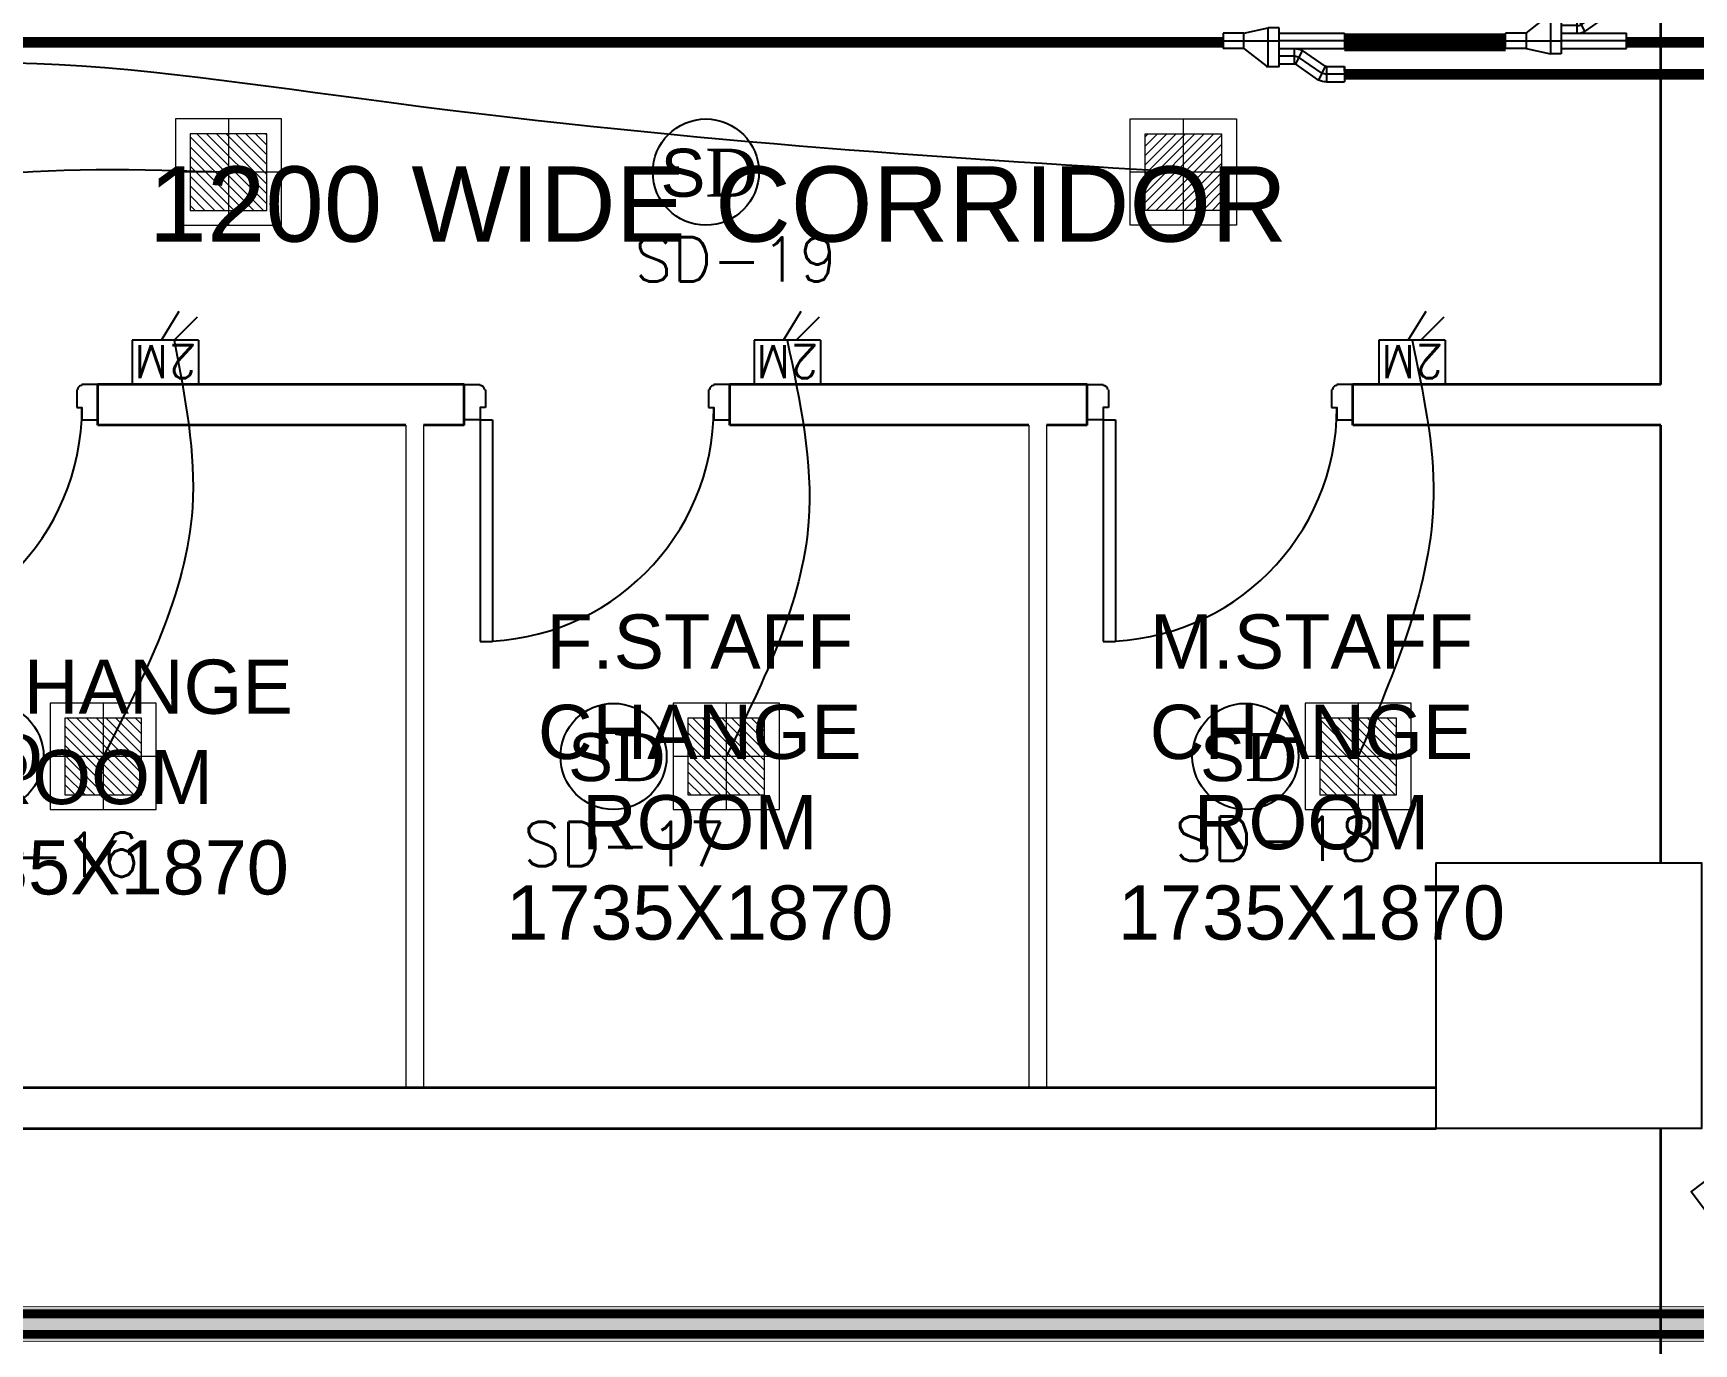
# Model space of a CAD drawing. Extents: x 3505867 to 3988380, y -625948 to -590408.
# Drawn here: x 3523526 to 3528217, y -603846 to -600146 of the extents above; entities that cross this region are included whole.
import ezdxf
from ezdxf.enums import TextEntityAlignment as Align

# ---------------------------------------------------------------- set-up
doc = ezdxf.new("R2010")
doc.units = 0
doc.header["$LTSCALE"] = 6
doc.header["$MEASUREMENT"] = 0
doc.linetypes.add('CONTINU', pattern=[0])
doc.layers.get('0').update_dxf_attribs({"linetype": 'CONTINUOUS'})
for name, color, linetype, lineweight in [('1Y-JOINT', 1, 'CONTINUOUS', 25), ('ELE-24W EMERGENCY  LED LIGHT', 5, 'CONTINUOUS', 18), ('ELE-24W LED LIGHT', 1, 'CONTINUOUS', 18), ('ELE-CABLE TRAY', 31, 'CONTINUOUS', 18), ('ELE-GIEARTHING', 5, 'CONTINUOUS', 9), ('ELE. DB', 1, 'CONTINUOUS', 9), ('FA-BELOW SMOKE DERECTOR', 1, 'CONTINUOUS', 25), ('HTL-AC UNIT', 5, 'CONTINUOUS', 25), ('M-VRF- CKT', 5, 'CONTINUOUS', 30), ('MEP_HVAC_VRF_COPPER_PIPE', 6, 'CONTINUOUS', 9), ('P-Wall', 36, 'CONTINUOUS', 35), ('vrf', 6, 'CONTINUOUS', 30), ('WALL', 10, 'CONTINUOUS', 35)]:
    doc.layers.add(name, color=color, linetype=linetype, lineweight=lineweight)
for name, color, linetype in [('24W RAW POWER', 1, 'CONTINUOUS'), ('24W UPS POWER LIGHT', 5, 'CONTINUOUS'), ('AC CKT-8', 110, 'CONTINUOUS'), ('COL', 5, 'CONTINUOUS'), ('DIM', 7, 'CONTINUOUS'), ('DOOR', 44, 'CONTINUOUS'), ('ELE-2M UPS P.SB', 3, 'CONTINUOUS'), ('FA-FIRE TEXT', 7, 'CONTINUOUS'), ('HTL-COPPER PIPE', 6, 'CONTINUOUS'), ('LV.CC CEMARA', 66, 'CONTINUOUS')]:
    doc.layers.add(name, color=color, linetype=linetype)
doc.layers.add('ELE-LIGHTING WIRING', color=7, linetype='CONTINUOUS', true_color=0x63d7b6)
doc.styles.add('ARIAL', font='')
doc.styles.add('PDF Times New Roman', font='')
doc.styles.add('ROMANS', font='romans.shx')
doc.styles.get("Standard").update_dxf_attribs({"font": 'SIMPLEX'})
doc.styles.get('ARIAL').set_extended_font_data('Arial')
doc.styles.get('PDF Times New Roman').set_extended_font_data('Times New Roman')

# ---------------------------------------------------------------- blocks, each defined once
blk = doc.blocks.new('750')
at = {"layer": 'DOOR'}
for p, q in [((-50, 705), (-47.5, 705)), ((-35, 690), (-35, 692.5)), ((-35, 60), (-35, 57.5)), ((50, 45), (50, 80)), ((50, 80), (675, 80)), ((675, 45), (675, 80)), ((-50, 45), (-47.5, 45)), ((50, 45), (675, 45))]:
    blk.add_line(p, q, dxfattribs=at)
for points in [[(15, 690), (15, 705), (50, 705), (50, 750), (-50, 750), (-50, 705)], [(-35, 690), (15, 690)], [(15, 60), (15, 45), (50, 45), (50, 0), (-50, 0), (-50, 45)], [(-35, 60), (15, 60)]]:
    blk.add_lwpolyline(points, dxfattribs=at)
for centre, start, end in [((-35, 705), 180, 270), ((-35, 45), 90, 180)]:
    blk.add_arc(centre, 12.5, start, end, dxfattribs=at)
at = {"layer": 'DOOR', "color": 145}
blk.add_arc((15, 45), 660, 0, 90, dxfattribs=at)
blk = doc.blocks.new('CIVIL IVF')
at = {"layer": 'COL', "color": 8}
blk.add_lwpolyline([(-16305, 10700.2), (-16305, 11450.2), (-15555, 11450.2), (-15555, 10700.2)], close=True, dxfattribs=at)
at = {"layer": 'P-Wall', "color": 8, "lineweight": 0}
for p, q in [((-19215, 12685.2), (-19215, 10815.2)), ((-19165, 12685.2), (-19165, 10815.2)), ((-17455, 12685.2), (-17455, 10815.2)), ((-17405, 12685.2), (-17405, 10815.2))]:
    blk.add_line(p, q, dxfattribs=at)
at = {"layer": 'WALL', "color": 8, "linetype": 'ByBlock'}
for p, q in [((-15670, 12800.2), (-15670, 14000.2)), ((-19050, 12800.2), (-20085, 12800.2)), ((-20085, 12685.2), (-20085, 12800.2)), ((-19050, 12685.2), (-19050, 12800.2)), ((-17290, 12800.2), (-18300, 12800.2)), ((-18300, 12685.2), (-18300, 12800.2)), ((-17290, 12685.2), (-17290, 12800.2)), ((-15670, 12800.2), (-16540, 12800.2)), ((-16540, 12685.2), (-16540, 12800.2)), ((-19215, 12685.2), (-20085, 12685.2)), ((-19050, 12685.2), (-19165, 12685.2)), ((-17455, 12685.2), (-18300, 12685.2)), ((-17290, 12685.2), (-17405, 12685.2)), ((-15670, 12685.2), (-16540, 12685.2)), ((-15670, 11450.2), (-15670, 12685.2)), ((-20950, 10815.2), (-16305, 10815.2)), ((-21065, 10700.2), (-16305, 10700.2)), ((-15670, 9925.2), (-15670, 10700.2))]:
    blk.add_line(p, q, dxfattribs=at)
at = {"layer": 'DOOR', "color": 8, "rotation": 270}
for p in [(-20835, 12750.2), (-19050, 12750.2), (-17290, 12750.2)]:
    blk.add_blockref('750', p, dxfattribs=at)
at = {"layer": 'DIM', "color": 8, "style": 'ARIAL'}
blk.add_text('1200 WIDE CORRIDOR', height=212.5, dxfattribs=at).set_placement((-18334, 13140), align=Align.BOTTOM_CENTER)
at = {"layer": 'DIM', "color": 8, "char_height": 153, "width": 1198.956, "attachment_point": 5, "style": 'ARIAL'}
for s, insert in [('F.STAFF\\PCHANGE\\PROOM\\P1735X1870', (-18384.9, 11691)), ('M.STAFF\\PCHANGE\\PROOM\\P1735X1870', (-16656.7, 11691)), ('P.CHANGE\\PROOM\\P1735X1870', (-20092.3, 11691))]:
    blk.add_mtext(s, dxfattribs=dict(at, insert=insert))
blk = doc.blocks.new('24w led emeregency')
at = {"layer": 'ELE-24W EMERGENCY  LED LIGHT'}
h = blk.add_hatch(dxfattribs=at)
h.set_pattern_fill('ANSI31', scale=166.67, style=0)
h.paths.add_polyline_path([(-115.4, -115.4), (-115.4, 115.4), (115.4, 115.4), (115.4, -115.4)])
at = {"layer": 'ELE-24W EMERGENCY  LED LIGHT', "color": 5}
for p, q in [((0, 160), (0, -160)), ((-160, 0), (160, 0))]:
    blk.add_line(p, q, dxfattribs=at)
for points in [[(-160, -160), (-160, 160), (160, 160), (160, -160)], [(-115.4, -115.4), (-115.4, 115.4), (115.4, 115.4), (115.4, -115.4)]]:
    blk.add_lwpolyline(points, close=True, dxfattribs=at)
blk = doc.blocks.new('2M UPS SB')
at = {"layer": 'ELE-2M UPS P.SB', "color": 3}
for p, q in [((-133.8, 160), (-69.3, 265.2)), ((-88.2, 160), (-3.4, 244.9)), ((-240, 160), (-240, 0)), ((0, 160), (-240, 160)), ((0, 160), (0, 0))]:
    blk.add_line(p, q, dxfattribs=at)
blk.add_text('2M', height=120, rotation=180, dxfattribs=at).set_placement((-6, 143))
blk = doc.blocks.new('24w led light')
at = {"layer": 'ELE-24W LED LIGHT', "color": 1, "lineweight": 0}
for p, q in [((159, 159), (-160, 159)), ((-160, 159), (-160, -160)), ((-0.5, -160), (-0.5, 159)), ((159, -160), (159, 159)), ((114.5, 114.5), (-115.5, 114.5)), ((-115.5, 114.5), (-115.5, -115.5)), ((110.2, -115.5), (-115.5, 110.2)), ((114.5, -91.7), (-91.7, 114.5)), ((114.5, -63.5), (-63.5, 114.5)), ((114.5, -35.3), (-35.3, 114.5)), ((114.5, -7.1), (-7.1, 114.5)), ((114.5, 21.1), (21.1, 114.5)), ((114.5, 49.3), (49.3, 114.5)), ((114.5, 77.5), (77.5, 114.5)), ((114.5, 105.7), (105.7, 114.5)), ((114.5, -115.5), (114.5, 114.5)), ((82, -115.5), (-115.5, 82)), ((53.8, -115.5), (-115.5, 53.8)), ((25.6, -115.5), (-115.5, 25.6)), ((-160, -0.5), (159, -0.5)), ((-2.6, -115.5), (-115.5, -2.6)), ((-30.8, -115.5), (-115.5, -30.8)), ((-59, -115.5), (-115.5, -59)), ((-87.2, -115.5), (-115.5, -87.2)), ((-115.4, -115.5), (-115.5, -115.4)), ((-115.5, -115.5), (114.5, -115.5)), ((-160, -160), (159, -160))]:
    blk.add_line(p, q, dxfattribs=at)
blk = doc.blocks.new('WDD')
at = {"layer": 'ELE-LIGHTING WIRING', "linetype": 'ByBlock'}
blk.add_spline([(12615, 12135.9), (12701.8, 13224), (14464.6, 13372.3), (16786.3, 13165)], degree=3, dxfattribs=at)
at = {"layer": 'ELE-LIGHTING WIRING', "color": 254, "linetype": 'ByBlock'}
for points in [[(12615, 12323.4), (12841, 12901.7), (14088.8, 13165)], [(13935, 12690), (13986.8, 12216.8), (13735, 11515)], [(15667.2, 12690), (15727.5, 12177), (15495, 11515)], [(17432.2, 12690), (17492.9, 12249.6), (17280, 11515)]]:
    blk.add_spline(points, degree=3, dxfattribs=at)
at = {"layer": '24W RAW POWER', "lineweight": 9, "xscale": -0.9404388715045132, "yscale": 0.9404388715045132, "zscale": 0.9404388715045132}
blk.add_blockref('24w led light', (16785.8, 13165.5), dxfattribs=at)
at = {"layer": '24W UPS POWER LIGHT', "lineweight": 9, "xscale": -0.9375000000222322, "yscale": 0.9375000000222322, "zscale": 0.9375000000222322}
for p in [(14088.8, 13165), (13735, 11515), (15495, 11515), (17280, 11515)]:
    blk.add_blockref('24w led emeregency', p, dxfattribs=at)
at = {"layer": 'ELE-2M UPS P.SB', "color": 6, "xscale": 0.7812500000005363, "yscale": 0.7812500000005363, "zscale": 0.7812500000005363, "rotation": 359.9999999999998}
for p in [(14004, 12565), (15761, 12565), (17526, 12565)]:
    blk.add_blockref('2M UPS SB', p, dxfattribs=at)
blk = doc.blocks.new('FEWA')
at = {"layer": 'ELE-CABLE TRAY', "linetype": 'ByBlock'}
h = blk.add_hatch(dxfattribs=at)
h.set_pattern_fill('ZIGZAG', color=256, scale=400.785606)
h.set_pattern_definition([(0, (-23114.08, -50256.307), (50.0982, 50.0982), [50.0982, -50.0982]), (90, (-23063.983, -50256.307), (-50.0982, 50.0982), [50.0982, -50.0982])])
h.paths.add_polyline_path([(26891.3, 9962.2), (5860.6, 9962.2), (5860.6, 9862.2), (26891.3, 9862.2)])
at = {"layer": 'ELE-CABLE TRAY', "linetype": 'ByBlock', "const_width": 1.86}
blk.add_lwpolyline([(26891.3, 9962.2), (5860.6, 9962.2), (5860.6, 9862.2), (26891.3, 9862.2)], close=True, dxfattribs=at)
at = {"layer": 'ELE-GIEARTHING', "color": 26, "linetype": 'ByBlock', "const_width": 25}
blk.add_lwpolyline([(26928.8, 9941.4), (5883.7, 9941.4), (5883.7, 9883.5), (26928.8, 9883.5)], dxfattribs=at)
blk = doc.blocks.new('CC CEMARA')
at = {"layer": 'LV.CC CEMARA', "linetype": 'ByBlock'}
for p, q in [((239.6, -66.6), (64.7, -12.2)), ((232.1, -75.7), (64.7, -12.2)), ((46.7, -104.5), (105.3, -34.9)), ((81.3, -159.1), (162.8, -62.4)), ((94.5, -242.4), (18.6, -67.1)), ((18.6, -67.1), (104.2, -230.6)), ((94.5, -242.4), (239.6, -66.6))]:
    blk.add_line(p, q, dxfattribs=at)
blk.add_lwpolyline([(110.8, 42.8), (66.4, 79.7), (-66.4, -79.7), (-22, -116.7)], close=True, dxfattribs=at)
blk.add_circle((133.5, -123.5), 32.9, dxfattribs=at)
blk.add_arc((131.6, -123.6), 66.7, 275.3702, 5.5412, dxfattribs=at)
blk = doc.blocks.new('SMOKE DETECTOR')
at = {"layer": 'FA-BELOW SMOKE DERECTOR', "color": 7}
blk.add_circle((931028.7, -118293.9), 166, dxfattribs=at)
at = {"layer": 'FA-BELOW SMOKE DERECTOR', "insert": (930887.1, -118373), "char_height": 150, "attachment_point": 7, "style": 'PDF Times New Roman'}
blk.add_mtext('{\\fArial|b0|i0|c0|p34;S}D', dxfattribs=at)
blk = doc.blocks.new('EFRWR')
at = {"layer": 'FA-BELOW SMOKE DERECTOR', "color": 6, "xscale": 0.9035551315104862, "yscale": 0.9035551315104862, "zscale": 0.9035551315104862}
for p in [(-825798.3, 120050), (-827819.1, 118400), (-826059.2, 118400), (-824274.2, 118400)]:
    blk.add_blockref('SMOKE DETECTOR', p, dxfattribs=at)
at = {"layer": 'LV.CC CEMARA', "xscale": -1.500000000000001, "yscale": 1.5, "zscale": 1.5, "rotation": 87.26239588884259}
blk.add_blockref('CC CEMARA', (18344.9, 10379.7), dxfattribs=at)
at = {"layer": 'FA-FIRE TEXT', "color": 200, "linetype": 'CONTINU', "char_height": 125, "width": 349.838, "attachment_point": 1, "style": 'ROMANS'}
for s, insert in [('{\\C256;SD-19\\P}', (15235.3, 12981)), ('{\\C256;SD-17\\P}', (14920.8, 11330.6)), ('{\\C256;SD-18\\P}', (16761.1, 11345.1)), ('{\\C256;SD-16\\P}', (13264.5, 11300.2))]:
    blk.add_mtext(s, dxfattribs=dict(at, insert=insert))
blk = doc.blocks.new('Y-JOINT')
at = {"layer": '1Y-JOINT', "extrusion": (7.0061e-12, -6.61628e-05, 1)}
for p, q in [((416463.1, -2757.4, 0), (416463.1, -2628.5, 0)), ((416463.1, -2628.5, 0), (416499.1, -2628.5, 0)), ((416499.1, -2757.4, 0), (416499.1, -2628.5, 0)), ((416579.1, -2646.1, 0), (416499.1, -2628.5, 0)), ((416463.1, -2646.1, 0), (416247.1, -2646.1, 0)), ((416247.1, -2646.1, 0), (416247.1, -2696.7, 0)), ((416247.1, -2671.4, 0), (416463.1, -2671.4, 0)), ((416463.1, -2696.7, 0), (416247.1, -2696.7, 0)), ((416310.3, -2755.2, 0), (416385.8, -2702.8, 0)), ((416321.4, -2777.9, 0), (416398.7, -2724.6, 0)), ((416408, -2748.2, 0), (416385.8, -2702.8, 0)), ((416411.9, -2747.3, 0), (416411.9, -2696.7, 0)), ((416463.1, -2696.7, 0), (416411.9, -2696.7, 0)), ((416411.9, -2722, 0), (416463.1, -2722, 0)), ((416579.1, -2696.7, 0), (416506, -2754.1, 0)), ((416306.4, -2756.1, 0), (416247.1, -2756.1, 0)), ((416247.1, -2771.6, 0), (416247.1, -2756.1, 0)), ((416247.1, -2756.1, 0), (416247.1, -2806.7, 0)), ((416247.1, -2781.4, 0), (416306.4, -2781.4, 0)), ((416306.4, -2756.1, 0), (416306.4, -2806.7, 0)), ((416310.3, -2755.2, 0), (416332.5, -2800.7, 0)), ((416332.5, -2800.7, 0), (416408, -2748.2, 0)), ((416463.1, -2747.3, 0), (416411.9, -2747.3, 0)), ((416463.1, -2757.4, 0), (416499.1, -2757.4, 0)), ((416306.4, -2806.7, 0), (416247.1, -2806.7, 0))]:
    blk.add_line(p, q, dxfattribs=at)
at = {"layer": '1Y-JOINT', "extrusion": (6.9964e-12, -6.61628e-05, 1)}
for p, q in [((416647.1, -2671.4, 0), (416463.1, -2671.4, 0)), ((416579.1, -2646.1, 0), (416647.1, -2646.1, 0)), ((416647.1, -2646.1, 0), (416647.1, -2696.7, 0)), ((416579.1, -2696.7, 0), (416647.1, -2696.7, 0))]:
    blk.add_line(p, q, dxfattribs=at)
at = {"layer": '1Y-JOINT'}
blk.add_line((416579.1, -2696.7, 0), (416579.1, -2646.1, 0), dxfattribs=at)
at = {"layer": '1Y-JOINT', "extrusion": (7.0061e-12, -6.61628e-05, 1)}
for centre, radius, start, end in [((416411.9, -2756.2, 0.2), 59.5, 90, 116.0671), ((416411.9, -2756.2, 0.2), 34.2, 90, 116.0671), ((416306.4, -2747.3, 0.2), 8.85, 270, 296.0671), ((416306.4, -2747.3, 0.2), 34.2, 270, 296.0671), ((416411.9, -2756.2, 0.2), 8.85, 90, 116.0671), ((416499.1, -2748.6, 0.2), 8.85, 270, 321.3789), ((416306.4, -2747.3, 0.2), 59.5, 270, 296.0671)]:
    blk.add_arc(centre, radius, start, end, dxfattribs=at)
blk = doc.blocks.new('A$C4D743431')
at = {"layer": 'AC CKT-8', "xscale": 0.933787291884793, "yscale": 0.933787291884793, "zscale": 0.933787291884793, "rotation": 359.9999939263457}
blk.add_blockref('Y-JOINT', (-389059.7, 2494.6, 0), dxfattribs=at)
blk = doc.blocks.new('G$C4406566D')
at = {"layer": 'M-VRF- CKT', "xscale": 0.8031807735897878, "yscale": 0.8031807735897878, "zscale": 0.8031807735897878, "rotation": 180}
blk.add_blockref('A$C4D743431', (-224.2, -88.8, 0), dxfattribs=at)
blk.add_blockref('A$C4D743431', (-224.2, -88.8, 0), dxfattribs=at)
blk = doc.blocks.new('G$C186CAD5F')
at = {"layer": 'vrf', "color": 3, "xscale": 8.96419313933734, "yscale": 8.96419313933734, "zscale": 8.96419313933734, "rotation": 270.0000005682937}
blk.add_blockref('G$C4406566D', (796, -2010, 0), dxfattribs=at)
blk = doc.blocks.new('DAD')
at = {"layer": 'MEP_HVAC_VRF_COPPER_PIPE', "color": 6, "linetype": 'ByBlock', "const_width": 30, "elevation": 0}
for points in [[(12389.3, 12881.4), (12389.3, 13531.4), (16899.2, 13531.4)], [(18038.4, 13531.4), (21517.8, 13531.4)], [(17241.1, 13441.3), (18302.1, 13441.3), (18302.1, 12665.7)]]:
    blk.add_lwpolyline(points, dxfattribs=at)
at = {"layer": 'MEP_HVAC_VRF_COPPER_PIPE', "linetype": 'ByBlock', "const_width": 50, "elevation": 0}
blk.add_lwpolyline([(17241.1, 13531.4), (17696.5, 13531.4)], dxfattribs=at)
at = {"layer": 'HTL-COPPER PIPE', "yscale": 0.1271654228864588, "zscale": 0.1271654228864588}
for p, xscale, rotation in [((17696.5, 13535.3, 0), 0.1271654228864588, 89.99999888478091), ((16899.2, 13535.3, 0), -0.1271654228864588, 90.00000111521906)]:
    blk.add_blockref('G$C186CAD5F', p, dxfattribs=dict(at, xscale=xscale, rotation=rotation))

msp = doc.modelspace()

# ---------------------------------------------------------------- block references
at = {"linetype": 'ByBlock'}
msp.add_blockref('CIVIL IVF', (3543794, -613938.4), dxfattribs=at)
at = {"layer": 'ELE-CABLE TRAY', "color": 0, "linetype": 'ByBlock'}
msp.add_blockref('FEWA', (3509989, -613703.2), dxfattribs=at)
at = {"layer": 'ELE. DB', "color": 0, "linetype": 'ByBlock'}
msp.add_blockref('WDD', (3509989, -613703.2), dxfattribs=at)
at = {"layer": 'HTL-AC UNIT', "color": 0, "linetype": 'ByBlock'}
msp.add_blockref('DAD', (3509989, -613703.2), dxfattribs=at)
at = {"layer": 'LV.CC CEMARA', "color": 0, "linetype": 'ByBlock'}
msp.add_blockref('EFRWR', (3509989, -613703.2), dxfattribs=at)

doc.saveas('drawing.dxf')
